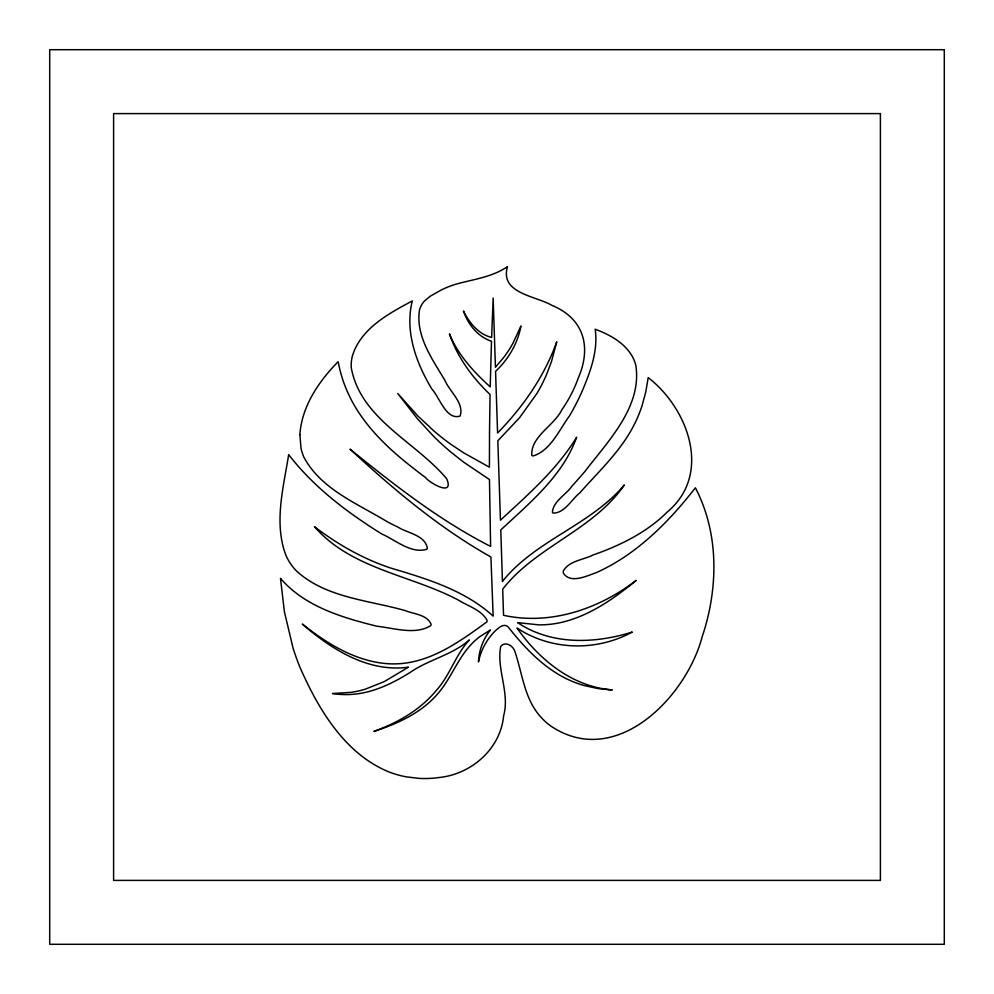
<?xml version="1.0" encoding="UTF-8"?>
<svg xmlns="http://www.w3.org/2000/svg" width="994" height="994" viewBox="0 0 994 994"><rect width="100%" height="100%" fill="white"/><g stroke="black" fill="none" stroke-linecap="round" stroke-linejoin="round"><path stroke-width="1.49" d="M489.52 432.477L489.421 467.205L463.602 452.792L451.375 444.641A239.504 239.504 0 0 1 434.005 431.073L417.791 415.902L397.749 393.5L417.53 418.896L433.657 436.341A268.914 268.914 0 0 0 451.052 452.233L463.366 461.962L489.47 479.555L490.614 546.427C439.634 520.471 394.332 485.01 350.05 449.151C393.462 489.371 439.162 527.864 490.912 557L493.161 616.118C464.546 590.076 426.973 578.881 390.754 568.059C363.145 558.914 337.587 544.339 314.514 526.721C351.379 569.202 410.957 574.917 458.408 600.115C467.988 606.129 481.22 609.807 487.023 620.194A3.193 3.193 0 0 1 486.836 621.909C461.775 640.161 434.366 660.264 402.222 663.483A91.113 91.113 0 0 1 386.84 663.657C355.007 661.035 326.802 643.453 302.35 624.07C331.35 649.281 368.252 672.739 408.422 667.173L384.293 681.586L365.258 689.19A103.761 103.761 0 0 1 351.155 692.358L332.543 693.539A86.006 86.006 0 0 0 353.292 694.284C373.968 692.545 393.015 683.139 410.36 672.304C428.774 659.457 452.009 655.158 469.317 639.974C455.488 654.897 449.872 675.609 436.093 690.693A111.576 111.576 0 0 1 426.24 701.093C411.292 714.934 392.903 724.44 373.906 731.41C393.624 725.048 413.169 716.55 428.899 702.758A92.84 92.84 0 0 0 439.311 691.911C451.388 677.225 457.874 658.724 470.87 644.733A70.984 70.984 0 0 1 479.903 636.607L490.44 629.96A54.608 54.608 0 0 0 478.474 661.88A61.28 61.28 0 0 1 494.863 631.265C498.106 628.196 503.946 622.579 508.269 627.065C523.788 646.783 541.506 665.607 563.921 677.473A107.029 107.029 0 0 0 584.05 685.512L597.978 688.569L612.254 689.935C572.333 686.767 539.245 659.78 517.017 628.046C551.297 650.648 596.45 651.604 632.296 632.022C594.872 643.801 551.409 645.317 517.613 622.617L538.922 624.878A100.729 100.729 0 0 0 560.641 622.592C589.305 616.094 613.932 598.711 636.272 580.347C598.96 608.974 550.527 625.586 503.548 615.298L502.703 589.156C536.101 546.178 593.12 530.398 624.356 484.935C590.262 525.391 535.455 540.115 502.442 581.403L500.765 529.976C529.777 502.865 562.89 475.803 576.644 437.223C556.913 469.528 527.963 494.726 500.442 520.173L497.832 440.802L519.589 417.691L536.872 393.537A159.127 159.127 0 0 0 546.514 374.651L551.434 361.704L556.764 341.824C544.389 376.304 523.092 406.906 497.584 432.974L495.559 371.358C508.481 359.281 517.712 343.352 520.993 325.92L513.14 342.868A114.385 114.385 0 0 1 503.212 358.088L495.434 367.258L493.161 298.088L491.632 337.463C478.35 334.158 469.28 322.752 463.465 311.023C468.087 324.417 477.667 336.68 491.496 341.24L490.216 386.89C473.678 371.831 457.923 354.883 449.437 333.872C457.402 357.244 472.312 377.583 490.054 394.519L489.52 432.477M299.902 434.564L300.958 447.983A47.886 47.886 0 0 0 303.903 457.215C321.149 489.57 358.188 503.908 387.908 522.136A313.893 313.893 0 0 0 398.01 527.155C407.565 533.194 425.134 535.107 427.358 548.203A2.709 2.709 0 0 1 426.786 549.272C411.168 554.068 395.488 539.953 381.858 534.039C347.192 512.444 313.756 487.209 288.67 454.631C283.476 487.482 273.71 522.695 285.825 555.124A52.694 52.694 0 0 0 296.523 571.028C326.107 597.966 368.513 600.09 405.378 610.651C413.765 614.068 427.109 614.615 431.061 624.195A2.957 2.957 0 0 1 430.713 625.648C415.231 635.29 393.91 628.046 376.888 626.22C342.147 617.609 304.611 606.489 280.482 578.359L284.421 611.844L293.031 648.001A252.054 252.054 0 0 0 299.89 667.16C318.242 708.846 344.247 753.117 388.107 771.617A97.226 97.226 0 0 0 406.099 776.823L418.896 778.377A101.562 101.562 0 0 0 438.615 777.569C470.994 774.5 500.392 749.215 503.585 716.028C510.096 692.743 496.242 668.999 500.727 646.473C505.25 640.621 513.525 646.013 514.991 651.816C522.533 674.044 524.422 699.465 541.171 717.407A61.529 61.529 0 0 0 550.39 725.744C615.075 769.952 686.071 697.912 702.211 636.669A228.148 228.148 0 0 0 709.43 609.956C716.214 576.868 715.717 541.817 704.734 509.673A161.935 161.935 0 0 0 695.402 487.793C668.726 522.049 636.819 554.304 596.748 572.445C587.193 575.688 570.581 584.261 563.436 573.203A4.883 4.883 0 0 1 563.436 570.705C569.475 560.715 583.441 559.87 593.07 554.987C620.157 545.495 646.696 532.511 667.247 512.034C712.499 474.2 688.246 408.596 648.2 377.596L645.74 392.158L641.987 405.925A133.879 133.879 0 0 1 634.01 425.022C620.728 451.226 598.81 471.342 579.614 493.074C571.6 499.41 564.704 513.103 553.273 513.115A1.988 1.988 0 0 1 552.403 512.208C553.198 501.113 566.245 494.677 572.047 486.004A521.167 521.167 0 0 0 584.832 471.566C608.079 441.038 642.36 406.72 635.8 365.084A38.107 38.107 0 0 0 631.923 355.765C623.921 342.284 609.359 334.568 595.157 329.176C598.4 351.118 590.001 372.725 581.565 392.555A247.68 247.68 0 0 1 569.512 415.865C559.237 429.731 550.651 450.655 533.008 455.985A2.41 2.41 0 0 1 531.74 455.09C530.92 436.229 554.267 425.581 561.846 409.776A133.258 133.258 0 0 0 578.309 377.919C591.542 347.527 584.435 318.776 551.918 305.369C535.878 295.877 499.435 293.441 507.524 266.591C492.216 277.14 473.417 279.314 455.948 284.172A102.519 102.519 0 0 0 441.833 289.689L430.501 296.038L424.761 300.722A20.626 20.626 0 0 0 419.468 310.215C415.48 336.047 432.514 359.48 445.014 380.528C449.524 391.499 464.509 403.129 460.123 416.064C446.12 420.512 439.497 397.066 431.918 389.126C416.2 363.046 404.608 331.574 412.286 300.946C388.555 313.632 360.698 328.529 352.348 356.125A38.965 38.965 0 0 0 351.23 367.569C360.499 419.195 415.678 441.696 446.691 478.76C454.606 497.323 429.507 483.047 425.544 477.542A566.742 566.742 0 0 1 409.491 465.192C384.38 445.262 360.723 421.841 347.565 392.108A135.942 135.942 0 0 1 339.836 369.557L338.122 361.692C318.801 381.423 301.766 406.223 299.902 434.564M944.3 49.7L49.7 49.7L49.7 944.3L944.3 944.3L944.3 49.7M880.398 113.602L113.602 113.602L113.602 880.398L880.398 880.398L880.398 113.602"/></g></svg>
